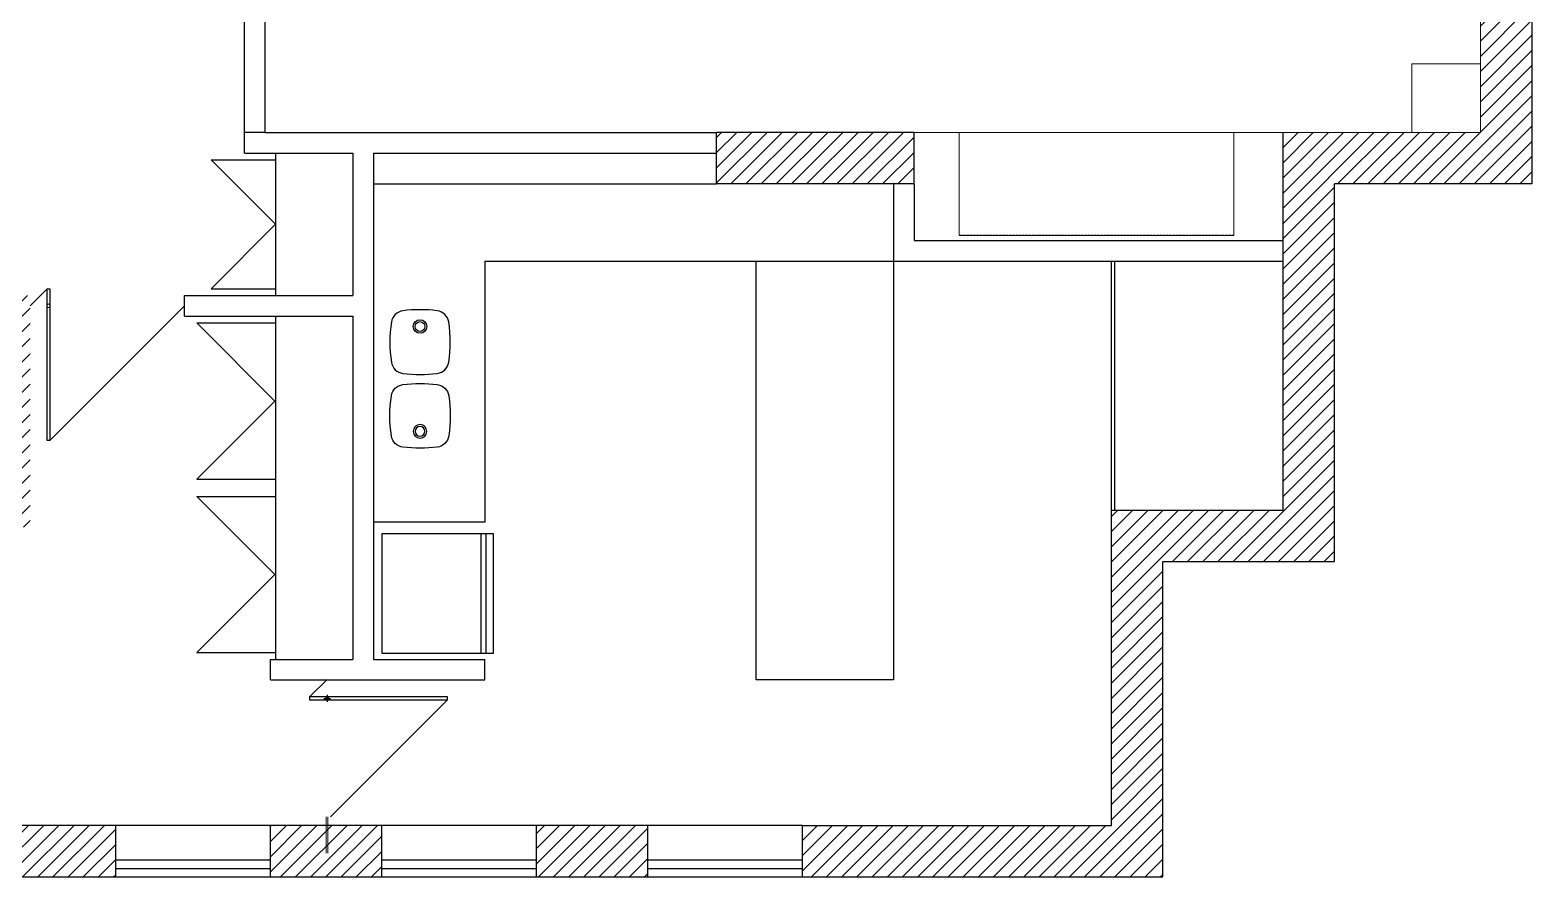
# Model space of a CAD drawing. Header units: millimetres. Extents: x 69942 to 103169, y 109869 to 150283.
# Drawn here: x 93950 to 102700, y 110479 to 115414 of the extents above; entities that cross this region are included whole.
import ezdxf

# ---------------------------------------------------------------- set-up
doc = ezdxf.new("R2010")
doc.units = ezdxf.units.MM
doc.header["$MEASUREMENT"] = 0
doc.linetypes.add('DASHED', pattern=[19.05, 12.7, -6.35])
doc.layers.add('008', color=8, linetype='Continuous', lineweight=9)
for name, color, linetype in [('A_MUEBLES', 2, 'Continuous'), ('FMZ-0.4', 5, 'Continuous'), ('FMZ-0.6', 7, 'Continuous'), ('FMZ-CRISTAL', 4, 'Continuous'), ('FMZ-PROYECCIONES', 50, 'DASHED'), ('Mobiliario', 7, 'Continuous'), ('vent', 8, 'Continuous')]:
    doc.layers.add(name, color=color, linetype=linetype)
doc.layers.add('FMZ-MOBILIARIO', color=7, linetype='Continuous', true_color=0x46434a)
pattern_1 = [(45, (-680707.704, -994088.684), (-44.1941738, 44.1941738), [])]

# ---------------------------------------------------------------- blocks, each defined once
blk = doc.blocks.new('A$C22EA419C')
at = {"layer": 'FMZ-CRISTAL'}
for p, q in [((0, 0), (68, -68)), ((-12, -70), (-2, -80)), ((-4, -69), (0, -69)), ((-2, -71), (-2, -67))]:
    blk.add_line(p, q, dxfattribs=at)
blk.add_lwpolyline([(-12, -70), (68, -70), (68, -68), (-12, -68)], close=True, dxfattribs=at)
blk.add_circle((-2, -69), 1, dxfattribs=at)
blk = doc.blocks.new('A$C7D086A00')
at = {"layer": 'FMZ-CRISTAL'}
for p, q in [((-80, 80), (-80, -10)), ((-80, 80), (0, 0)), ((-82, -10), (-92, 0))]:
    blk.add_line(p, q, dxfattribs=at)
blk.add_lwpolyline([(-82, 80), (-80, 80), (-80, -10), (-82, -10)], close=True, dxfattribs=at)
blk.add_circle((-81, 0), 1, dxfattribs=at)

msp = doc.modelspace()

# ---------------------------------------------------------------- hatches: boundary and pattern name
at = {"layer": 'Mobiliario', "linetype": 'Continuous'}
h = msp.add_hatch(dxfattribs=at)
h.set_pattern_fill('ANSI31', color=8, scale=500)
h.set_pattern_definition(pattern_1)
h.paths.add_polyline_path([(80180.1, 129518.5), (82250.1, 129518.5), (82250.1, 130516.9), (83450.1, 130516.9), (83450.1, 130816.9), (81950.1, 130816.9), (81950.1, 129818.5), (79880.1, 129818.5), (79880.1, 128818.5), (77130.1, 128818.5), (77130.1, 127518.5), (77430.1, 127518.5), (77430.1, 128118.5), (77830.1, 128118.5), (77830.1, 128518.5), (80180.1, 128518.5)])
h.paths.add_polyline_path([(77430.1, 126618.5), (77130.1, 126618.5), (77130.1, 125968.5), (77430.1, 125968.5)])
h.paths.add_polyline_path([(77430.1, 125068.5), (77130.1, 125068.5), (77130.1, 124418.5), (77430.1, 124418.5)])
h.paths.add_polyline_path([(77430.1, 123518.5), (77130.1, 123518.5), (77130.1, 122868.5), (77430.1, 122868.5)])
h.paths.add_polyline_path([(77430.1, 121968.5), (77130.1, 121968.5), (77130.1, 121318.5), (77430.1, 121318.5)])
h.paths.add_polyline_path([(77430.1, 120418.5), (77130.1, 120418.5), (77130.1, 119768.5), (77430.1, 119768.5)])
h.paths.add_polyline_path([(77430.1, 118868.5), (77130.1, 118868.5), (77130.1, 118218.5), (77430.1, 118218.5)])
h.paths.add_polyline_path([(77430.1, 117318.5), (77130.1, 117318.5), (77130.1, 116668.5), (77430.1, 116668.5)])
h.paths.add_polyline_path([(77430.1, 115768.5), (77130.1, 115768.5), (77130.1, 114568.5), (77430.1, 114568.5)])
h.paths.add_polyline_path([(77430.1, 113668.5), (77130.1, 113668.5), (77130.1, 113018.5), (77430.1, 113018.5)])
h.paths.add_polyline_path([(77430.1, 112118.5), (77130.1, 112118.5), (77130.1, 110479.2), (78950.1, 110479.2), (78950.1, 110779.2), (77430.1, 110779.2)])
h.paths.add_polyline_path([(80500.1, 110779.2), (79850.1, 110779.2), (79850.1, 110479.2), (80500.1, 110479.2)])
h.paths.add_polyline_path([(82050.1, 110779.2), (81400.1, 110779.2), (81400.1, 110479.2), (82050.1, 110479.2)])
h.paths.add_polyline_path([(83600.1, 110779.2), (82950.1, 110779.2), (82950.1, 110479.2), (83600.1, 110479.2)])
h.paths.add_polyline_path([(85150.1, 110779.2), (84500.1, 110779.2), (84500.1, 110479.2), (85150.1, 110479.2)])
h.paths.add_polyline_path([(86700.1, 110779.2), (86050.1, 110779.2), (86050.1, 110479.2), (86700.1, 110479.2)])
h.paths.add_polyline_path([(88250.1, 110779.2), (87600.1, 110779.2), (87600.1, 110479.2), (88250.1, 110479.2)])
h.paths.add_polyline_path([(89800.1, 110779.2), (89150.1, 110779.2), (89150.1, 110479.2), (89800.1, 110479.2)])
h.paths.add_polyline_path([(91350.1, 110779.2), (90700.1, 110779.2), (90700.1, 110479.2), (91350.1, 110479.2)])
h.paths.add_polyline_path([(92900.1, 110779.2), (92250.1, 110779.2), (92250.1, 110479.2), (92900.1, 110479.2)])
h.paths.add_polyline_path([(94450.1, 110779.2), (93800.1, 110779.2), (93800.1, 110479.2), (94450.1, 110479.2)])
h.paths.add_polyline_path([(96000.1, 110779.2), (95350.1, 110779.2), (95350.1, 110479.2), (96000.1, 110479.2)])
h.paths.add_polyline_path([(97550.1, 110779.2), (96900.1, 110779.2), (96900.1, 110479.2), (97550.1, 110479.2)])
h.paths.add_polyline_path([(100550.1, 112316.9), (101550.1, 112316.9), (101550.1, 114516.9), (102700.1, 114516.9), (102700.1, 115536.9), (102400.1, 115536.9), (102400.1, 114816.9), (102000.1, 114816.9), (101250.1, 114816.9), (101250.1, 112616.9), (100250.1, 112616.9), (100250.1, 110779.2), (98450.1, 110779.2), (98450.1, 110479.2), (100550.1, 110479.2)])
h = msp.add_hatch(dxfattribs=at)
h.set_pattern_fill('ANSI31', color=8, scale=500)
h.set_pattern_definition(pattern_1)
h.paths.add_polyline_path([(80180.1, 129518.5), (82250.1, 129518.5), (82250.1, 130516.9), (83450.1, 130516.9), (83450.1, 130816.9), (81950.1, 130816.9), (81950.1, 129818.5), (79880.1, 129818.5), (79880.1, 128818.5), (77130.1, 128818.5), (77130.1, 127518.5), (77430.1, 127518.5), (77430.1, 128118.5), (77830.1, 128118.5), (77830.1, 128518.5), (80180.1, 128518.5)])
h.paths.add_polyline_path([(77430.1, 126618.5), (77130.1, 126618.5), (77130.1, 125968.5), (77430.1, 125968.5)])
h.paths.add_polyline_path([(77430.1, 125068.5), (77130.1, 125068.5), (77130.1, 124418.5), (77430.1, 124418.5)])
h.paths.add_polyline_path([(77430.1, 123518.5), (77130.1, 123518.5), (77130.1, 122868.5), (77430.1, 122868.5)])
h.paths.add_polyline_path([(77430.1, 121968.5), (77130.1, 121968.5), (77130.1, 121318.5), (77430.1, 121318.5)])
h.paths.add_polyline_path([(77430.1, 120418.5), (77130.1, 120418.5), (77130.1, 119768.5), (77430.1, 119768.5)])
h.paths.add_polyline_path([(77430.1, 118868.5), (77130.1, 118868.5), (77130.1, 118218.5), (77430.1, 118218.5)])
h.paths.add_polyline_path([(77430.1, 117318.5), (77130.1, 117318.5), (77130.1, 116668.5), (77430.1, 116668.5)])
h.paths.add_polyline_path([(77430.1, 115768.5), (77130.1, 115768.5), (77130.1, 114568.5), (77430.1, 114568.5)])
h.paths.add_polyline_path([(77430.1, 113668.5), (77130.1, 113668.5), (77130.1, 113018.5), (77430.1, 113018.5)])
h.paths.add_polyline_path([(77430.1, 112118.5), (77130.1, 112118.5), (77130.1, 110479.2), (78950.1, 110479.2), (78950.1, 110779.2), (77430.1, 110779.2)])
h.paths.add_polyline_path([(80500.1, 110779.2), (79850.1, 110779.2), (79850.1, 110479.2), (80500.1, 110479.2)])
h.paths.add_polyline_path([(82050.1, 110779.2), (81400.1, 110779.2), (81400.1, 110479.2), (82050.1, 110479.2)])
h.paths.add_polyline_path([(83600.1, 110779.2), (82950.1, 110779.2), (82950.1, 110479.2), (83600.1, 110479.2)])
h.paths.add_polyline_path([(85150.1, 110779.2), (84500.1, 110779.2), (84500.1, 110479.2), (85150.1, 110479.2)])
h.paths.add_polyline_path([(86700.1, 110779.2), (86050.1, 110779.2), (86050.1, 110479.2), (86700.1, 110479.2)])
h.paths.add_polyline_path([(88250.1, 110779.2), (87600.1, 110779.2), (87600.1, 110479.2), (88250.1, 110479.2)])
h.paths.add_polyline_path([(89800.1, 110779.2), (89150.1, 110779.2), (89150.1, 110479.2), (89800.1, 110479.2)])
h.paths.add_polyline_path([(91350.1, 110779.2), (90700.1, 110779.2), (90700.1, 110479.2), (91350.1, 110479.2)])
h.paths.add_polyline_path([(92900.1, 110779.2), (92250.1, 110779.2), (92250.1, 110479.2), (92900.1, 110479.2)])
h.paths.add_polyline_path([(94450.1, 110779.2), (93800.1, 110779.2), (93800.1, 110479.2), (94450.1, 110479.2)])
h.paths.add_polyline_path([(96000.1, 110779.2), (95350.1, 110779.2), (95350.1, 110479.2), (96000.1, 110479.2)])
h.paths.add_polyline_path([(97550.1, 110779.2), (96900.1, 110779.2), (96900.1, 110479.2), (97550.1, 110479.2)])
h.paths.add_polyline_path([(100550.1, 112316.9), (101550.1, 112316.9), (101550.1, 114516.9), (102700.1, 114516.9), (102700.1, 115536.9), (102400.1, 115536.9), (102400.1, 114816.9), (102000.1, 114816.9), (101250.1, 114816.9), (101250.1, 112616.9), (100250.1, 112616.9), (100250.1, 110779.2), (98450.1, 110779.2), (98450.1, 110479.2), (100550.1, 110479.2)])
h = msp.add_hatch(dxfattribs=at)
h.set_pattern_fill('ANSI31', color=8, scale=500)
h.set_pattern_definition(pattern_1)
h.paths.add_polyline_path([(93700.1, 112516.9), (93950.1, 112516.9), (93950.1, 113866.9), (93700.1, 113866.9)])
h.paths.add_polyline_path([(97950.1, 114816.9), (97950.1, 114516.9), (99100.1, 114516.9), (99100.1, 114816.9)])
h = msp.add_hatch(dxfattribs=at)
h.set_pattern_fill('ANSI31', color=8, scale=500)
h.set_pattern_definition(pattern_1)
h.paths.add_polyline_path([(93700.1, 112516.9), (93950.1, 112516.9), (93950.1, 113866.9), (93700.1, 113866.9)])
h.paths.add_polyline_path([(97950.1, 114816.9), (97950.1, 114516.9), (99100.1, 114516.9), (99100.1, 114816.9)])

# ---------------------------------------------------------------- linework, layer by layer
at = {"layer": '008'}
for p, q in [((95675.1, 110829.7), (95675.1, 110616.9)), ((95675.1, 110829.7), (95675.1, 110616.9)), ((95685.1, 110829.7), (95685.1, 110616.9)), ((95685.1, 110829.7), (95685.1, 110616.9))]:
    msp.add_line(p, q, dxfattribs=at)
at = {"layer": 'A_MUEBLES', "color": 7, "linetype": 'Continuous', "lineweight": 9}
for p, q in [((102400.1, 115536.9), (102400.1, 114816.9)), ((102400.1, 114816.9), (102400.1, 115536.9)), ((102400.1, 115536.9), (102400.1, 114816.9)), ((102400.1, 114816.9), (102400.1, 115536.9)), ((102000.1, 115216.9), (102000.1, 115036.9)), ((102400.1, 115216.9), (102000.1, 115216.9)), ((102000.1, 115216.9), (102000.1, 114816.9)), ((102000.1, 114816.9), (102000.1, 115216.9)), ((102000.1, 115216.9), (102400.1, 115216.9)), ((102000.1, 115216.9), (102000.1, 115036.9)), ((102400.1, 115216.9), (102000.1, 115216.9)), ((102000.1, 115216.9), (102000.1, 114816.9)), ((102000.1, 114816.9), (102000.1, 115216.9)), ((102000.1, 115216.9), (102400.1, 115216.9)), ((99362.6, 114216.9), (99362.6, 114816.9)), ((99362.6, 114216.9), (99362.6, 114816.9)), ((100962.6, 114816.9), (100962.6, 114216.9)), ((100962.6, 114816.9), (100962.6, 114216.9)), ((102400.1, 114816.9), (101250.1, 114816.9)), ((102400.1, 114816.9), (101250.1, 114816.9)), ((102000.1, 114816.9), (101400.1, 114816.9)), ((102000.1, 114816.9), (101400.1, 114816.9)), ((102400.1, 114816.9), (102000.1, 114816.9)), ((102400.1, 114816.9), (102000.1, 114816.9)), ((101400.1, 114596.9), (101400.1, 114596.9)), ((101400.1, 114596.9), (101400.1, 114596.9)), ((100962.6, 114216.9), (99362.6, 114216.9))]:
    msp.add_line(p, q, dxfattribs=at)
at = {"layer": 'A_MUEBLES', "color": 7, "linetype": 'Continuous', "lineweight": 9, "flags": 128}
msp.add_lwpolyline([(99100.1, 114816.9), (101250.1, 114816.9)], dxfattribs=at)
at = {"layer": 'FMZ-0.4'}
for p, q in [((95200.1, 114696.9), (95200.1, 119966.9)), ((95200.1, 114696.9), (95200.1, 119966.9)), ((95320.1, 114816.9), (95320.1, 119966.9)), ((95320.1, 114816.9), (95320.1, 119966.9)), ((95200.1, 114696.9), (95200.1, 114816.9)), ((95320.1, 114816.9), (95200.1, 114816.9)), ((95200.1, 114696.9), (95200.1, 114816.9)), ((95320.1, 114816.9), (95200.1, 114816.9)), ((95320.1, 114816.9), (97950.1, 114816.9)), ((95320.1, 114816.9), (97950.1, 114816.9)), ((95200.1, 114696.9), (95830.1, 114696.9)), ((95200.1, 114696.9), (95830.1, 114696.9)), ((95830.1, 114696.9), (95830.1, 113866.9)), ((95830.1, 114696.9), (95830.1, 113866.9)), ((95950.1, 114696.9), (97950.1, 114696.9)), ((95950.1, 114696.9), (95950.1, 111746.9)), ((95950.1, 114696.9), (97950.1, 114696.9)), ((95950.1, 114696.9), (95950.1, 111746.9)), ((95950.1, 114516.9), (97950.1, 114516.9)), ((95950.1, 114516.9), (97950.1, 114516.9)), ((98980.1, 114516.9), (98980.1, 114066.9)), ((98980.1, 114516.9), (98980.1, 114066.9)), ((99100.1, 114516.9), (99100.1, 114186.9)), ((99100.1, 114516.9), (99100.1, 114186.9)), ((99100.1, 114186.9), (101250.1, 114186.9)), ((99100.1, 114186.9), (101250.1, 114186.9)), ((98980.1, 114066.9), (101250.1, 114066.9)), ((98980.1, 114066.9), (101250.1, 114066.9)), ((94850.1, 113746.9), (94850.1, 113866.9)), ((94850.1, 113866.9), (95830.1, 113866.9)), ((94850.1, 113746.9), (94850.1, 113866.9)), ((94850.1, 113866.9), (95830.1, 113866.9)), ((94850.1, 113746.9), (95830.1, 113746.9)), ((94850.1, 113746.9), (95830.1, 113746.9)), ((95830.1, 113746.9), (95830.1, 111746.9)), ((95830.1, 113746.9), (95830.1, 111746.9)), ((95350.1, 111746.9), (95830.1, 111746.9)), ((95350.1, 111626.9), (95350.1, 111746.9)), ((95350.1, 111746.9), (95830.1, 111746.9)), ((95350.1, 111626.9), (95350.1, 111746.9)), ((95950.1, 111746.9), (96600.1, 111746.9)), ((95950.1, 111746.9), (96600.1, 111746.9)), ((96600.1, 111626.9), (96600.1, 111746.9)), ((96600.1, 111626.9), (96600.1, 111746.9)), ((95350.1, 111626.9), (96600.1, 111626.9)), ((95350.1, 111626.9), (96600.1, 111626.9))]:
    msp.add_line(p, q, dxfattribs=at)
at = {"layer": 'FMZ-0.6'}
for p, q in [((102700.1, 115536.9), (102700.1, 114516.9)), ((102700.1, 115536.9), (102700.1, 114516.9)), ((99100.1, 114816.9), (97950.1, 114816.9)), ((97950.1, 114516.9), (97950.1, 114816.9)), ((99100.1, 114816.9), (97950.1, 114816.9)), ((97950.1, 114516.9), (97950.1, 114816.9)), ((99100.1, 114816.9), (97950.1, 114816.9)), ((97950.1, 114516.9), (97950.1, 114816.9)), ((99100.1, 114816.9), (97950.1, 114816.9)), ((97950.1, 114516.9), (97950.1, 114816.9)), ((99100.1, 114516.9), (99100.1, 114816.9)), ((99100.1, 114516.9), (99100.1, 114816.9)), ((99100.1, 114516.9), (99100.1, 114816.9)), ((99100.1, 114516.9), (99100.1, 114816.9)), ((101250.1, 112616.9), (101250.1, 114816.9)), ((101250.1, 112616.9), (101250.1, 114816.9)), ((99100.1, 114516.9), (97950.1, 114516.9)), ((99100.1, 114516.9), (97950.1, 114516.9)), ((99100.1, 114516.9), (97950.1, 114516.9)), ((99100.1, 114516.9), (97950.1, 114516.9)), ((101550.1, 112316.9), (101550.1, 114516.9)), ((102700.1, 114516.9), (101550.1, 114516.9)), ((101550.1, 112316.9), (101550.1, 114516.9)), ((102700.1, 114516.9), (101550.1, 114516.9)), ((100250.1, 112616.9), (101250.1, 112616.9)), ((100250.1, 110779.2), (100250.1, 112616.9)), ((100250.1, 112616.9), (101250.1, 112616.9)), ((100250.1, 110779.2), (100250.1, 112616.9)), ((100550.1, 112316.9), (101550.1, 112316.9)), ((100550.1, 110479.2), (100550.1, 112316.9)), ((100550.1, 112316.9), (101550.1, 112316.9)), ((100550.1, 110479.2), (100550.1, 112316.9)), ((94450.1, 110779.2), (93800.1, 110779.2)), ((94450.1, 110779.2), (93800.1, 110779.2)), ((94450.1, 110479.2), (94450.1, 110779.2)), ((94450.1, 110479.2), (94450.1, 110779.2)), ((96000.1, 110779.2), (95350.1, 110779.2)), ((95350.1, 110479.2), (95350.1, 110779.2)), ((96000.1, 110779.2), (95350.1, 110779.2)), ((95350.1, 110479.2), (95350.1, 110779.2)), ((96000.1, 110479.2), (96000.1, 110779.2)), ((96000.1, 110479.2), (96000.1, 110779.2)), ((97550.1, 110779.2), (96900.1, 110779.2)), ((96900.1, 110479.2), (96900.1, 110779.2)), ((97550.1, 110779.2), (96900.1, 110779.2)), ((96900.1, 110479.2), (96900.1, 110779.2)), ((97550.1, 110479.2), (97550.1, 110779.2)), ((97550.1, 110479.2), (97550.1, 110779.2)), ((98450.1, 110779.2), (100250.1, 110779.2)), ((98450.1, 110479.2), (98450.1, 110779.2)), ((98450.1, 110779.2), (100250.1, 110779.2)), ((98450.1, 110479.2), (98450.1, 110779.2)), ((93800.1, 110479.2), (94450.1, 110479.2)), ((93800.1, 110479.2), (94450.1, 110479.2)), ((95350.1, 110479.2), (96000.1, 110479.2)), ((95350.1, 110479.2), (96000.1, 110479.2)), ((96900.1, 110479.2), (97550.1, 110479.2)), ((96900.1, 110479.2), (97550.1, 110479.2)), ((98450.1, 110479.2), (100550.1, 110479.2)), ((98450.1, 110479.2), (100550.1, 110479.2))]:
    msp.add_line(p, q, dxfattribs=at)
at = {"layer": 'FMZ-CRISTAL'}
for p, q in [((95380.1, 114281.9), (95005.1, 114656.9)), ((95005.1, 114656.9), (95380.1, 114656.9)), ((95380.1, 114281.9), (95005.1, 114656.9)), ((95005.1, 114656.9), (95380.1, 114656.9)), ((95380.1, 114696.9), (95380.1, 113866.9)), ((95380.1, 114696.9), (95380.1, 113866.9)), ((95380.1, 114281.9), (95005.1, 113906.9)), ((95380.1, 114281.9), (95005.1, 113906.9)), ((100250.1, 112616.9), (100250.1, 114066.9)), ((100250.1, 112616.9), (100250.1, 114066.9)), ((100270.1, 112616.9), (100270.1, 114066.9)), ((100270.1, 112616.9), (100270.1, 114066.9)), ((95005.1, 113906.9), (95380.1, 113906.9)), ((95005.1, 113906.9), (95380.1, 113906.9)), ((95376.8, 113251.9), (94921.8, 113706.9)), ((94921.8, 113706.9), (95380.1, 113706.9)), ((95376.8, 113251.9), (94921.8, 113706.9)), ((94921.8, 113706.9), (95380.1, 113706.9)), ((95380.1, 113746.9), (95380.1, 111746.9)), ((95380.1, 113746.9), (95380.1, 111746.9)), ((95376.8, 113251.9), (94921.8, 112796.9)), ((95376.8, 113251.9), (94921.8, 112796.9)), ((94921.8, 112796.9), (95380.1, 112796.9)), ((94921.8, 112796.9), (95380.1, 112796.9)), ((95376.8, 112241.9), (94921.8, 112696.9)), ((94921.8, 112696.9), (95380.1, 112696.9)), ((95376.8, 112241.9), (94921.8, 112696.9)), ((94921.8, 112696.9), (95380.1, 112696.9)), ((95376.8, 112241.9), (94921.8, 111786.9)), ((95376.8, 112241.9), (94921.8, 111786.9)), ((94921.8, 111786.9), (95380.1, 111786.9)), ((94921.8, 111786.9), (95380.1, 111786.9))]:
    msp.add_line(p, q, dxfattribs=at)
at = {"layer": 'FMZ-MOBILIARIO'}
for p, q in [((96600.1, 114066.9), (96600.1, 112546.9)), ((96600.1, 114066.9), (98980.1, 114066.9)), ((96600.1, 114066.9), (96600.1, 112546.9)), ((96600.1, 114066.9), (98980.1, 114066.9)), ((96579.1, 111782.9), (96579.1, 112479.1)), ((96579.1, 111782.9), (96579.1, 112479.1)), ((96607.5, 111782.9), (96607.5, 112479.1)), ((96607.5, 111782.9), (96607.5, 112479.1))]:
    msp.add_line(p, q, dxfattribs=at)
for points in [[(98980.1, 114066.9), (98980.1, 111626.9), (98180.1, 111626.9), (98180.1, 114066.9)], [(96600.1, 112546.9), (96600.1, 112546.9), (95950.1, 112546.9)], [(96600.1, 112546.9), (96600.1, 112546.9), (95950.1, 112546.9)]]:
    msp.add_lwpolyline(points, dxfattribs=at)
msp.add_lwpolyline([(96650.1, 112479.1), (96000.1, 112479.1), (96000.1, 111782.9), (96650.1, 111782.9)], close=True, dxfattribs=at)
msp.add_lwpolyline([(96650.1, 112479.1), (96000.1, 112479.1), (96000.1, 111782.9), (96650.1, 111782.9)], close=True, dxfattribs=at)
for centre, major_axis, start_param, end_param in [((96132.1, 113701.1), (-54.9, -54.9), 4.056514, 5.346326), ((96132.1, 113701.1), (-54.9, -54.9), 4.056514, 5.346326), ((96222.3, 113008.6), (548.6, -548.6), 2.226671, 2.485718), ((96222.3, 113008.6), (548.6, -548.6), 2.226671, 2.485718), ((96312.5, 113701.1), (-54.9, -54.9), 2.507656, 3.797467), ((96312.5, 113701.1), (-54.9, -54.9), 2.507656, 3.797467), ((96822.4, 113595.7), (548.6, -548.6), 3.77553, 4.078452), ((96822.4, 113595.7), (548.6, -548.6), 3.77553, 4.078452), ((96222.3, 113686.2), (27.8, -27.8), 2.356194490192145, 8.639379797371731), ((96222.3, 113686.2), (27.8, -27.8), 2.356194490192145, 8.639379797371731), ((96222.3, 113686.2), (20.1, -20.1), 2.356194490192222, 8.63937979737181), ((96222.3, 113686.2), (20.1, -20.1), 2.356194490192222, 8.63937979737181), ((95622.2, 113595.7), (-548.6, -548.6), 2.204733, 2.507656), ((95622.2, 113595.7), (-548.6, -548.6), 2.204733, 2.507656), ((96132.1, 113490.4), (-54.9, -54.9), 5.649248, 6.93906), ((96132.1, 113490.4), (-54.9, -54.9), 5.649248, 6.93906), ((96222.3, 114182.8), (-548.6, -548.6), 0.655875, 0.914922), ((96222.3, 114182.8), (-548.6, -548.6), 0.655875, 0.914922), ((96312.5, 113490.4), (-54.9, -54.9), 0.914922, 2.204733), ((96312.5, 113490.4), (-54.9, -54.9), 0.914922, 2.204733)]:
    msp.add_ellipse(centre, major_axis=major_axis, ratio=1, start_param=start_param, end_param=end_param, dxfattribs=at)
at = {"layer": 'FMZ-MOBILIARIO', "extrusion": (0, 0, -1)}
for centre, major_axis, start_param, end_param in [((96132.1, 113271.2), (-54.9, 54.9), 5.649248, 6.93906), ((96132.1, 113271.2), (-54.9, 54.9), 5.649248, 6.93906), ((96222.3, 112578.8), (-548.6, 548.6), 0.655875, 0.914922), ((96222.3, 112578.8), (-548.6, 548.6), 0.655875, 0.914922), ((96312.5, 113271.2), (-54.9, 54.9), 0.914922, 2.204733), ((96312.5, 113271.2), (-54.9, 54.9), 0.914922, 2.204733), ((96822.4, 113165.8), (548.6, 548.6), 3.77553, 4.078452), ((96822.4, 113165.8), (548.6, 548.6), 3.77553, 4.078452), ((95622.2, 113165.8), (-548.6, 548.6), 2.204733, 2.507656), ((95622.2, 113165.8), (-548.6, 548.6), 2.204733, 2.507656), ((96222.3, 113075.3), (27.8, 27.8), 2.356194490192145, 8.639379797371731), ((96222.3, 113075.3), (27.8, 27.8), 2.356194490192145, 8.639379797371731), ((96222.3, 113075.3), (20.1, 20.1), 2.356194490192222, 8.63937979737181), ((96222.3, 113075.3), (20.1, 20.1), 2.356194490192222, 8.63937979737181), ((96132.1, 113060.5), (-54.9, 54.9), 4.056514, 5.346326), ((96132.1, 113060.5), (-54.9, 54.9), 4.056514, 5.346326), ((96222.3, 113752.9), (548.6, 548.6), 2.226671, 2.485718), ((96222.3, 113752.9), (548.6, 548.6), 2.226671, 2.485718), ((96312.5, 113060.5), (-54.9, 54.9), 2.507656, 3.797467), ((96312.5, 113060.5), (-54.9, 54.9), 2.507656, 3.797467)]:
    msp.add_ellipse(centre, major_axis=major_axis, ratio=1, start_param=start_param, end_param=end_param, dxfattribs=at)
at = {"layer": 'FMZ-PROYECCIONES'}
msp.add_line((100962.6, 114216.9), (99362.6, 114216.9), dxfattribs=at)
at = {"layer": 'vent'}
for p, q in [((95350.1, 110779.2), (94450.1, 110779.2)), ((95350.1, 110779.2), (94450.1, 110779.2)), ((96900.1, 110779.2), (96000.1, 110779.2)), ((96900.1, 110779.2), (96000.1, 110779.2)), ((98450.1, 110779.2), (97550.1, 110779.2)), ((98450.1, 110779.2), (97550.1, 110779.2)), ((94450.1, 110579.2), (95350.1, 110579.2)), ((94450.1, 110579.2), (95350.1, 110579.2)), ((94450.1, 110529.2), (95350.1, 110529.2)), ((94450.1, 110529.2), (95350.1, 110529.2)), ((96000.1, 110579.2), (96900.1, 110579.2)), ((96000.1, 110579.2), (96900.1, 110579.2)), ((96000.1, 110529.2), (96900.1, 110529.2)), ((96000.1, 110529.2), (96900.1, 110529.2)), ((97550.1, 110579.2), (98450.1, 110579.2)), ((97550.1, 110579.2), (98450.1, 110579.2)), ((97550.1, 110529.2), (98450.1, 110529.2)), ((97550.1, 110529.2), (98450.1, 110529.2)), ((94450.1, 110479.2), (95350.1, 110479.2)), ((94450.1, 110479.2), (95350.1, 110479.2)), ((96000.1, 110479.2), (96900.1, 110479.2)), ((96000.1, 110479.2), (96900.1, 110479.2)), ((97550.1, 110479.2), (98450.1, 110479.2)), ((97550.1, 110479.2), (98450.1, 110479.2))]:
    msp.add_line(p, q, dxfattribs=at)

# ---------------------------------------------------------------- block references
at = {"layer": 'FMZ-CRISTAL', "rotation": 180}
for name, p, xscale, yscale, zscale in [('A$C7D086A00', (94850.1, 113806.9), -9.782608695648378, 9.782608695648378, 9.7826086956191), ('A$C7D086A00', (94850.1, 113806.9), -9.782608695648378, 9.782608695648378, 9.7826086956191), ('A$C22EA419C', (95701, 110829.7), -10, 10, 10), ('A$C22EA419C', (95701, 110829.7), -10, 10, 10)]:
    msp.add_blockref(name, p, dxfattribs=dict(at, xscale=xscale, yscale=yscale, zscale=zscale))

doc.saveas('drawing.dxf')
